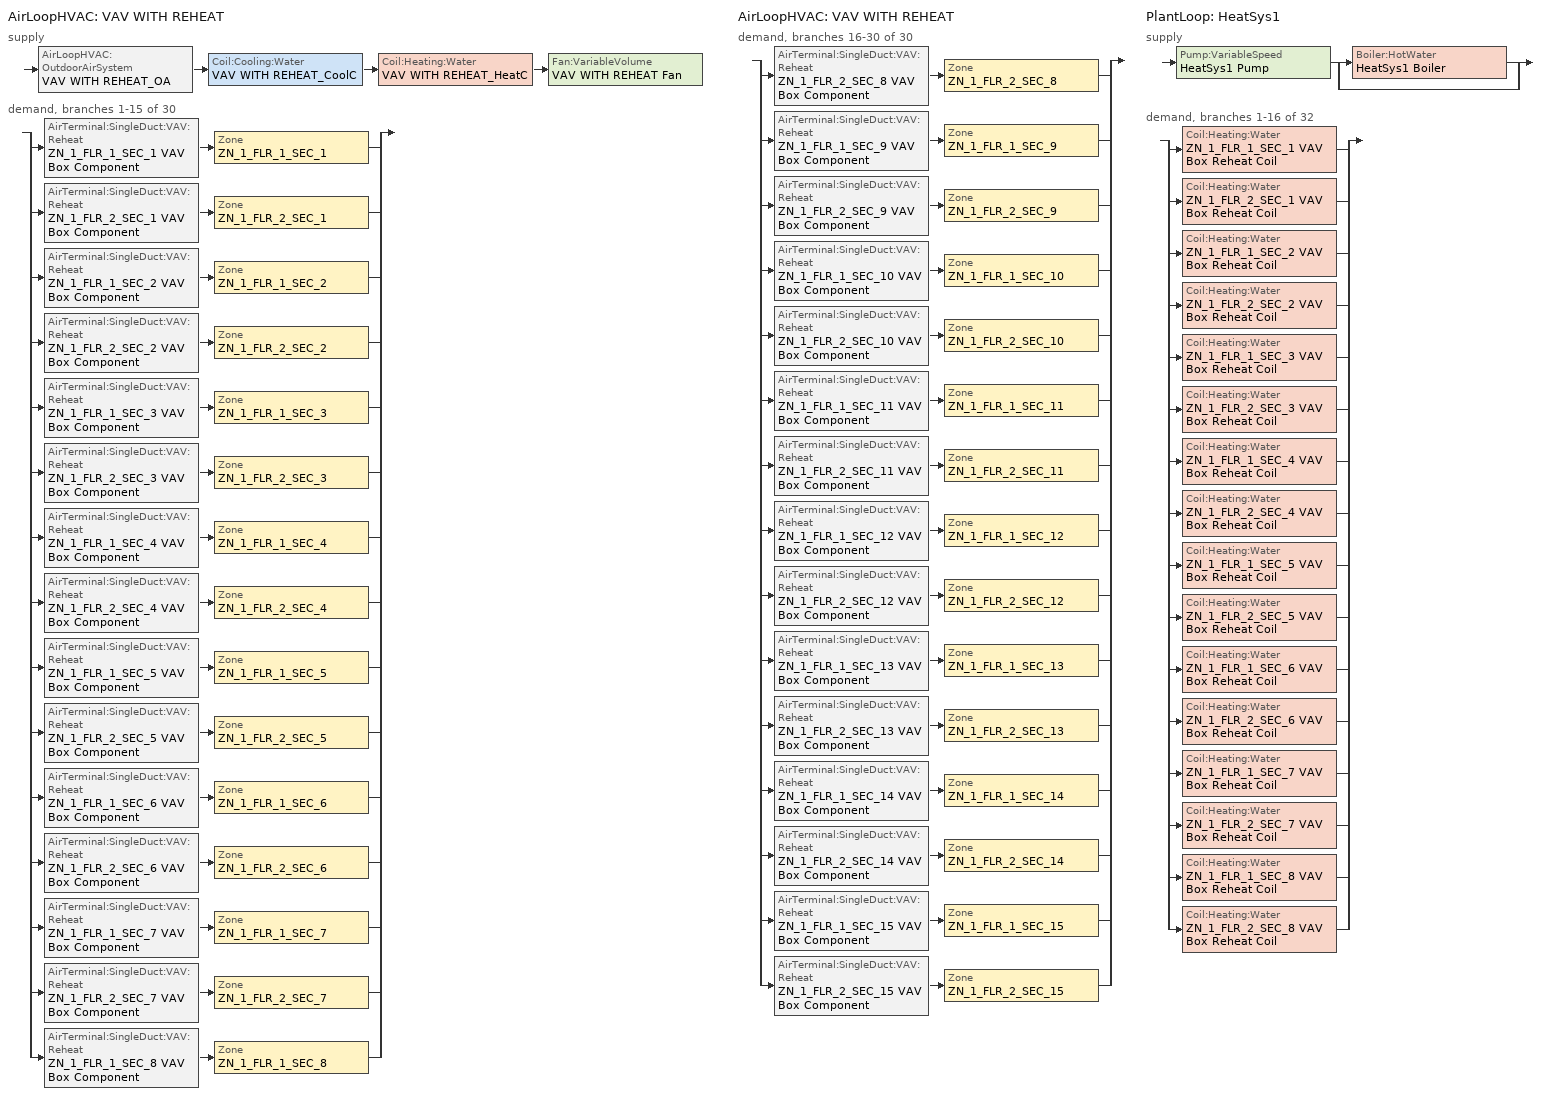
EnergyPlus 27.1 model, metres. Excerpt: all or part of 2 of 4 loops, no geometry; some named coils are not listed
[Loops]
AirLoopHVAC 'VAV WITH REHEAT'
 supply: AirLoopHVAC:OutdoorAirSystem 'VAV WITH REHEAT_OA' > Coil:Cooling:Water 'VAV WITH REHEAT_CoolC' > Coil:Heating:Water 'VAV WITH REHEAT_HeatC' > Fan:VariableVolume 'VAV WITH REHEAT Fan'
 demand, branches 1-15 of 30: split
  | AirTerminal:SingleDuct:VAV:Reheat 'ZN_1_FLR_1_SEC_1 VAV Box Component' > Zone 'ZN_1_FLR_1_SEC_1'
  | AirTerminal:SingleDuct:VAV:Reheat 'ZN_1_FLR_2_SEC_1 VAV Box Component' > Zone 'ZN_1_FLR_2_SEC_1'
  | AirTerminal:SingleDuct:VAV:Reheat 'ZN_1_FLR_1_SEC_2 VAV Box Component' > Zone 'ZN_1_FLR_1_SEC_2'
  | AirTerminal:SingleDuct:VAV:Reheat 'ZN_1_FLR_2_SEC_2 VAV Box Component' > Zone 'ZN_1_FLR_2_SEC_2'
  | AirTerminal:SingleDuct:VAV:Reheat 'ZN_1_FLR_1_SEC_3 VAV Box Component' > Zone 'ZN_1_FLR_1_SEC_3'
  | AirTerminal:SingleDuct:VAV:Reheat 'ZN_1_FLR_2_SEC_3 VAV Box Component' > Zone 'ZN_1_FLR_2_SEC_3'
  | AirTerminal:SingleDuct:VAV:Reheat 'ZN_1_FLR_1_SEC_4 VAV Box Component' > Zone 'ZN_1_FLR_1_SEC_4'
  | AirTerminal:SingleDuct:VAV:Reheat 'ZN_1_FLR_2_SEC_4 VAV Box Component' > Zone 'ZN_1_FLR_2_SEC_4'
  | AirTerminal:SingleDuct:VAV:Reheat 'ZN_1_FLR_1_SEC_5 VAV Box Component' > Zone 'ZN_1_FLR_1_SEC_5'
  | AirTerminal:SingleDuct:VAV:Reheat 'ZN_1_FLR_2_SEC_5 VAV Box Component' > Zone 'ZN_1_FLR_2_SEC_5'
  | AirTerminal:SingleDuct:VAV:Reheat 'ZN_1_FLR_1_SEC_6 VAV Box Component' > Zone 'ZN_1_FLR_1_SEC_6'
  | AirTerminal:SingleDuct:VAV:Reheat 'ZN_1_FLR_2_SEC_6 VAV Box Component' > Zone 'ZN_1_FLR_2_SEC_6'
  | AirTerminal:SingleDuct:VAV:Reheat 'ZN_1_FLR_1_SEC_7 VAV Box Component' > Zone 'ZN_1_FLR_1_SEC_7'
  | AirTerminal:SingleDuct:VAV:Reheat 'ZN_1_FLR_2_SEC_7 VAV Box Component' > Zone 'ZN_1_FLR_2_SEC_7'
  | AirTerminal:SingleDuct:VAV:Reheat 'ZN_1_FLR_1_SEC_8 VAV Box Component' > Zone 'ZN_1_FLR_1_SEC_8'
AirLoopHVAC 'VAV WITH REHEAT'
 demand, branches 16-30 of 30: split
  | AirTerminal:SingleDuct:VAV:Reheat 'ZN_1_FLR_2_SEC_8 VAV Box Component' > Zone 'ZN_1_FLR_2_SEC_8'
  | AirTerminal:SingleDuct:VAV:Reheat 'ZN_1_FLR_1_SEC_9 VAV Box Component' > Zone 'ZN_1_FLR_1_SEC_9'
  | AirTerminal:SingleDuct:VAV:Reheat 'ZN_1_FLR_2_SEC_9 VAV Box Component' > Zone 'ZN_1_FLR_2_SEC_9'
  | AirTerminal:SingleDuct:VAV:Reheat 'ZN_1_FLR_1_SEC_10 VAV Box Component' > Zone 'ZN_1_FLR_1_SEC_10'
  | AirTerminal:SingleDuct:VAV:Reheat 'ZN_1_FLR_2_SEC_10 VAV Box Component' > Zone 'ZN_1_FLR_2_SEC_10'
  | AirTerminal:SingleDuct:VAV:Reheat 'ZN_1_FLR_1_SEC_11 VAV Box Component' > Zone 'ZN_1_FLR_1_SEC_11'
  | AirTerminal:SingleDuct:VAV:Reheat 'ZN_1_FLR_2_SEC_11 VAV Box Component' > Zone 'ZN_1_FLR_2_SEC_11'
  | AirTerminal:SingleDuct:VAV:Reheat 'ZN_1_FLR_1_SEC_12 VAV Box Component' > Zone 'ZN_1_FLR_1_SEC_12'
  | AirTerminal:SingleDuct:VAV:Reheat 'ZN_1_FLR_2_SEC_12 VAV Box Component' > Zone 'ZN_1_FLR_2_SEC_12'
  | AirTerminal:SingleDuct:VAV:Reheat 'ZN_1_FLR_1_SEC_13 VAV Box Component' > Zone 'ZN_1_FLR_1_SEC_13'
  | AirTerminal:SingleDuct:VAV:Reheat 'ZN_1_FLR_2_SEC_13 VAV Box Component' > Zone 'ZN_1_FLR_2_SEC_13'
  | AirTerminal:SingleDuct:VAV:Reheat 'ZN_1_FLR_1_SEC_14 VAV Box Component' > Zone 'ZN_1_FLR_1_SEC_14'
  | AirTerminal:SingleDuct:VAV:Reheat 'ZN_1_FLR_2_SEC_14 VAV Box Component' > Zone 'ZN_1_FLR_2_SEC_14'
  | AirTerminal:SingleDuct:VAV:Reheat 'ZN_1_FLR_1_SEC_15 VAV Box Component' > Zone 'ZN_1_FLR_1_SEC_15'
  | AirTerminal:SingleDuct:VAV:Reheat 'ZN_1_FLR_2_SEC_15 VAV Box Component' > Zone 'ZN_1_FLR_2_SEC_15'
PlantLoop 'HeatSys1'
 supply: Pump:VariableSpeed 'HeatSys1 Pump' > split
  | Boiler:HotWater 'HeatSys1 Boiler'
  | bypass
 demand, branches 1-16 of 32: split
  | Coil:Heating:Water 'ZN_1_FLR_1_SEC_1 VAV Box Reheat Coil'
  | Coil:Heating:Water 'ZN_1_FLR_2_SEC_1 VAV Box Reheat Coil'
  | Coil:Heating:Water 'ZN_1_FLR_1_SEC_2 VAV Box Reheat Coil'
  | Coil:Heating:Water 'ZN_1_FLR_2_SEC_2 VAV Box Reheat Coil'
  | Coil:Heating:Water 'ZN_1_FLR_1_SEC_3 VAV Box Reheat Coil'
  | Coil:Heating:Water 'ZN_1_FLR_2_SEC_3 VAV Box Reheat Coil'
  | Coil:Heating:Water 'ZN_1_FLR_1_SEC_4 VAV Box Reheat Coil'
  | Coil:Heating:Water 'ZN_1_FLR_2_SEC_4 VAV Box Reheat Coil'
  | Coil:Heating:Water 'ZN_1_FLR_1_SEC_5 VAV Box Reheat Coil'
  | Coil:Heating:Water 'ZN_1_FLR_2_SEC_5 VAV Box Reheat Coil'
  | Coil:Heating:Water 'ZN_1_FLR_1_SEC_6 VAV Box Reheat Coil'
  | Coil:Heating:Water 'ZN_1_FLR_2_SEC_6 VAV Box Reheat Coil'
  | Coil:Heating:Water 'ZN_1_FLR_1_SEC_7 VAV Box Reheat Coil'
  | Coil:Heating:Water 'ZN_1_FLR_2_SEC_7 VAV Box Reheat Coil'
  | Coil:Heating:Water 'ZN_1_FLR_1_SEC_8 VAV Box Reheat Coil'
  | Coil:Heating:Water 'ZN_1_FLR_2_SEC_8 VAV Box Reheat Coil'
[ComponentCost:LineItem]
Name | Line Item Type | Item | Cost per Area {$/m2} | Cost per Each {$} | Quantity | Cost per Unit of Output Capacity {$/kW}
exposed-floor:ASHRAE 90.1-2004_Sec 5.5-5_Mass_ExposedFloor | Construction | ASHRAE 90.1-2004_Sec 5.5-5_Mass_ExposedFloor | 34.6727
attic-floor:ASHRAE 90.1-2004_Sec 5.5-5_Attic Floor_AtticFloor | Construction | ASHRAE 90.1-2004_Sec 5.5-5_Attic Floor_AtticFloor | 15.0182
door:ASHRAE 90.1-2004_Sec 5.5-5Swinging_door | Construction | ASHRAE 90.1-2004_Sec 5.5-5Swinging_door | 1
Daylighting:ZN_1_FLR_1_SEC_1 | Daylighting:Controls | ZN_1_FLR_1_SEC_1 |  | 1 | 0
Infiltration:ZN_1_FLR_1_SEC_1 | General | ZN_1_FLR_1_SEC_1 |  | 1 | 0.0252
People:ZN_1_FLR_1_SEC_1 | General | ZN_1_FLR_1_SEC_1 |  | 1 | 1.8637
LIGHTING EQUIP:ZN_1_FLR_1_SEC_1 | Lights | ZN_1_FLR_1_SEC_1 |  |  |  | 1
ELECTRIC EQUIPMENT:ZN_1_FLR_1_SEC_1:MiscPlug | General | ZN_1_FLR_1_SEC_1 |  | 1 | 0.3746
Daylighting:ZN_1_FLR_2_SEC_1 | Daylighting:Controls | ZN_1_FLR_2_SEC_1 |  | 1 | 0
Infiltration:ZN_1_FLR_2_SEC_1 | General | ZN_1_FLR_2_SEC_1 |  | 1 | 0.0252
People:ZN_1_FLR_2_SEC_1 | General | ZN_1_FLR_2_SEC_1 |  | 1 | 1.8637
LIGHTING EQUIP:ZN_1_FLR_2_SEC_1 | Lights | ZN_1_FLR_2_SEC_1 |  |  |  | 1
ELECTRIC EQUIPMENT:ZN_1_FLR_2_SEC_1:MiscPlug | General | ZN_1_FLR_2_SEC_1 |  | 1 | 0.3746
Daylighting:ZN_1_FLR_1_SEC_2 | Daylighting:Controls | ZN_1_FLR_1_SEC_2 |  | 1 | 0
Infiltration:ZN_1_FLR_1_SEC_2 | General | ZN_1_FLR_1_SEC_2 |  | 1 | 0.0362
People:ZN_1_FLR_1_SEC_2 | General | ZN_1_FLR_1_SEC_2 |  | 1 | 2.6803
LIGHTING EQUIP:ZN_1_FLR_1_SEC_2 | Lights | ZN_1_FLR_1_SEC_2 |  |  |  | 1
ELECTRIC EQUIPMENT:ZN_1_FLR_1_SEC_2:MiscPlug | General | ZN_1_FLR_1_SEC_2 |  | 1 | 0.5388
Daylighting:ZN_1_FLR_2_SEC_2 | Daylighting:Controls | ZN_1_FLR_2_SEC_2 |  | 1 | 0
Infiltration:ZN_1_FLR_2_SEC_2 | General | ZN_1_FLR_2_SEC_2 |  | 1 | 0.0362
People:ZN_1_FLR_2_SEC_2 | General | ZN_1_FLR_2_SEC_2 |  | 1 | 2.6803
LIGHTING EQUIP:ZN_1_FLR_2_SEC_2 | Lights | ZN_1_FLR_2_SEC_2 |  |  |  | 1
ELECTRIC EQUIPMENT:ZN_1_FLR_2_SEC_2:MiscPlug | General | ZN_1_FLR_2_SEC_2 |  | 1 | 0.5388
Daylighting:ZN_1_FLR_1_SEC_3 | Daylighting:Controls | ZN_1_FLR_1_SEC_3 |  | 1 | 0
Infiltration:ZN_1_FLR_1_SEC_3 | General | ZN_1_FLR_1_SEC_3 |  | 1 | 0.0351
People:ZN_1_FLR_1_SEC_3 | General | ZN_1_FLR_1_SEC_3 |  | 1 | 2.6035
LIGHTING EQUIP:ZN_1_FLR_1_SEC_3 | Lights | ZN_1_FLR_1_SEC_3 |  |  |  | 1
ELECTRIC EQUIPMENT:ZN_1_FLR_1_SEC_3:MiscPlug | General | ZN_1_FLR_1_SEC_3 |  | 1 | 0.5234
Daylighting:ZN_1_FLR_2_SEC_3 | Daylighting:Controls | ZN_1_FLR_2_SEC_3 |  | 1 | 0
Infiltration:ZN_1_FLR_2_SEC_3 | General | ZN_1_FLR_2_SEC_3 |  | 1 | 0.0351
People:ZN_1_FLR_2_SEC_3 | General | ZN_1_FLR_2_SEC_3 |  | 1 | 2.6035
LIGHTING EQUIP:ZN_1_FLR_2_SEC_3 | Lights | ZN_1_FLR_2_SEC_3 |  |  |  | 1
ELECTRIC EQUIPMENT:ZN_1_FLR_2_SEC_3:MiscPlug | General | ZN_1_FLR_2_SEC_3 |  | 1 | 0.5234
Daylighting:ZN_1_FLR_1_SEC_4 | Daylighting:Controls | ZN_1_FLR_1_SEC_4 |  | 1 | 0
Infiltration:ZN_1_FLR_1_SEC_4 | General | ZN_1_FLR_1_SEC_4 |  | 1 | 0.0362
People:ZN_1_FLR_1_SEC_4 | General | ZN_1_FLR_1_SEC_4 |  | 1 | 2.6803
LIGHTING EQUIP:ZN_1_FLR_1_SEC_4 | Lights | ZN_1_FLR_1_SEC_4 |  |  |  | 1
ELECTRIC EQUIPMENT:ZN_1_FLR_1_SEC_4:MiscPlug | General | ZN_1_FLR_1_SEC_4 |  | 1 | 0.5388
Daylighting:ZN_1_FLR_2_SEC_4 | Daylighting:Controls | ZN_1_FLR_2_SEC_4 |  | 1 | 0
Infiltration:ZN_1_FLR_2_SEC_4 | General | ZN_1_FLR_2_SEC_4 |  | 1 | 0.0362
People:ZN_1_FLR_2_SEC_4 | General | ZN_1_FLR_2_SEC_4 |  | 1 | 2.6803
LIGHTING EQUIP:ZN_1_FLR_2_SEC_4 | Lights | ZN_1_FLR_2_SEC_4 |  |  |  | 1
ELECTRIC EQUIPMENT:ZN_1_FLR_2_SEC_4:MiscPlug | General | ZN_1_FLR_2_SEC_4 |  | 1 | 0.5388
Daylighting:ZN_1_FLR_1_SEC_5 | Daylighting:Controls | ZN_1_FLR_1_SEC_5 |  | 1 | 0
Infiltration:ZN_1_FLR_1_SEC_5 | General | ZN_1_FLR_1_SEC_5 |  | 1 | 0.0252
People:ZN_1_FLR_1_SEC_5 | General | ZN_1_FLR_1_SEC_5 |  | 1 | 1.8637
LIGHTING EQUIP:ZN_1_FLR_1_SEC_5 | Lights | ZN_1_FLR_1_SEC_5 |  |  |  | 1
ELECTRIC EQUIPMENT:ZN_1_FLR_1_SEC_5:MiscPlug | General | ZN_1_FLR_1_SEC_5 |  | 1 | 0.3746
Daylighting:ZN_1_FLR_2_SEC_5 | Daylighting:Controls | ZN_1_FLR_2_SEC_5 |  | 1 | 0
Infiltration:ZN_1_FLR_2_SEC_5 | General | ZN_1_FLR_2_SEC_5 |  | 1 | 0.0252
People:ZN_1_FLR_2_SEC_5 | General | ZN_1_FLR_2_SEC_5 |  | 1 | 1.8637
LIGHTING EQUIP:ZN_1_FLR_2_SEC_5 | Lights | ZN_1_FLR_2_SEC_5 |  |  |  | 1
ELECTRIC EQUIPMENT:ZN_1_FLR_2_SEC_5:MiscPlug | General | ZN_1_FLR_2_SEC_5 |  | 1 | 0.3746
Daylighting:ZN_1_FLR_1_SEC_6 | Daylighting:Controls | ZN_1_FLR_1_SEC_6 |  | 1 | 0
Infiltration:ZN_1_FLR_1_SEC_6 | General | ZN_1_FLR_1_SEC_6 |  | 1 | 0.0855
People:ZN_1_FLR_1_SEC_6 | General | ZN_1_FLR_1_SEC_6 |  | 1 | 6.3309
LIGHTING EQUIP:ZN_1_FLR_1_SEC_6 | Lights | ZN_1_FLR_1_SEC_6 |  |  |  | 1
ELECTRIC EQUIPMENT:ZN_1_FLR_1_SEC_6:MiscPlug | General | ZN_1_FLR_1_SEC_6 |  | 1 | 1.2727
Daylighting:ZN_1_FLR_2_SEC_6 | Daylighting:Controls | ZN_1_FLR_2_SEC_6 |  | 1 | 0
Infiltration:ZN_1_FLR_2_SEC_6 | General | ZN_1_FLR_2_SEC_6 |  | 1 | 0.0855
People:ZN_1_FLR_2_SEC_6 | General | ZN_1_FLR_2_SEC_6 |  | 1 | 6.3309
LIGHTING EQUIP:ZN_1_FLR_2_SEC_6 | Lights | ZN_1_FLR_2_SEC_6 |  |  |  | 1
ELECTRIC EQUIPMENT:ZN_1_FLR_2_SEC_6:MiscPlug | General | ZN_1_FLR_2_SEC_6 |  | 1 | 1.2727
Daylighting:ZN_1_FLR_1_SEC_7 | Daylighting:Controls | ZN_1_FLR_1_SEC_7 |  | 1 | 0
Infiltration:ZN_1_FLR_1_SEC_7 | General | ZN_1_FLR_1_SEC_7 |  | 1 | 0.0252
People:ZN_1_FLR_1_SEC_7 | General | ZN_1_FLR_1_SEC_7 |  | 1 | 1.8637
LIGHTING EQUIP:ZN_1_FLR_1_SEC_7 | Lights | ZN_1_FLR_1_SEC_7 |  |  |  | 1
ELECTRIC EQUIPMENT:ZN_1_FLR_1_SEC_7:MiscPlug | General | ZN_1_FLR_1_SEC_7 |  | 1 | 0.3746
Daylighting:ZN_1_FLR_2_SEC_7 | Daylighting:Controls | ZN_1_FLR_2_SEC_7 |  | 1 | 0
Infiltration:ZN_1_FLR_2_SEC_7 | General | ZN_1_FLR_2_SEC_7 |  | 1 | 0.0252
People:ZN_1_FLR_2_SEC_7 | General | ZN_1_FLR_2_SEC_7 |  | 1 | 1.8637
LIGHTING EQUIP:ZN_1_FLR_2_SEC_7 | Lights | ZN_1_FLR_2_SEC_7 |  |  |  | 1
ELECTRIC EQUIPMENT:ZN_1_FLR_2_SEC_7:MiscPlug | General | ZN_1_FLR_2_SEC_7 |  | 1 | 0.3746
Daylighting:ZN_1_FLR_1_SEC_8 | Daylighting:Controls | ZN_1_FLR_1_SEC_8 |  | 1 | 0
Infiltration:ZN_1_FLR_1_SEC_8 | General | ZN_1_FLR_1_SEC_8 |  | 1 | 0.0362
People:ZN_1_FLR_1_SEC_8 | General | ZN_1_FLR_1_SEC_8 |  | 1 | 2.6803
LIGHTING EQUIP:ZN_1_FLR_1_SEC_8 | Lights | ZN_1_FLR_1_SEC_8 |  |  |  | 1
ELECTRIC EQUIPMENT:ZN_1_FLR_1_SEC_8:MiscPlug | General | ZN_1_FLR_1_SEC_8 |  | 1 | 0.5388
Daylighting:ZN_1_FLR_2_SEC_8 | Daylighting:Controls | ZN_1_FLR_2_SEC_8 |  | 1 | 0
Infiltration:ZN_1_FLR_2_SEC_8 | General | ZN_1_FLR_2_SEC_8 |  | 1 | 0.0362
People:ZN_1_FLR_2_SEC_8 | General | ZN_1_FLR_2_SEC_8 |  | 1 | 2.6803
LIGHTING EQUIP:ZN_1_FLR_2_SEC_8 | Lights | ZN_1_FLR_2_SEC_8 |  |  |  | 1
ELECTRIC EQUIPMENT:ZN_1_FLR_2_SEC_8:MiscPlug | General | ZN_1_FLR_2_SEC_8 |  | 1 | 0.5388
Daylighting:ZN_1_FLR_1_SEC_9 | Daylighting:Controls | ZN_1_FLR_1_SEC_9 |  | 1 | 0
Infiltration:ZN_1_FLR_1_SEC_9 | General | ZN_1_FLR_1_SEC_9 |  | 1 | 0.0351
People:ZN_1_FLR_1_SEC_9 | General | ZN_1_FLR_1_SEC_9 |  | 1 | 2.6035
LIGHTING EQUIP:ZN_1_FLR_1_SEC_9 | Lights | ZN_1_FLR_1_SEC_9 |  |  |  | 1
ELECTRIC EQUIPMENT:ZN_1_FLR_1_SEC_9:MiscPlug | General | ZN_1_FLR_1_SEC_9 |  | 1 | 0.5234
Daylighting:ZN_1_FLR_2_SEC_9 | Daylighting:Controls | ZN_1_FLR_2_SEC_9 |  | 1 | 0
Infiltration:ZN_1_FLR_2_SEC_9 | General | ZN_1_FLR_2_SEC_9 |  | 1 | 0.0351
People:ZN_1_FLR_2_SEC_9 | General | ZN_1_FLR_2_SEC_9 |  | 1 | 2.6035
LIGHTING EQUIP:ZN_1_FLR_2_SEC_9 | Lights | ZN_1_FLR_2_SEC_9 |  |  |  | 1
ELECTRIC EQUIPMENT:ZN_1_FLR_2_SEC_9:MiscPlug | General | ZN_1_FLR_2_SEC_9 |  | 1 | 0.5234
Daylighting:ZN_1_FLR_1_SEC_10 | Daylighting:Controls | ZN_1_FLR_1_SEC_10 |  | 1 | 0
Infiltration:ZN_1_FLR_1_SEC_10 | General | ZN_1_FLR_1_SEC_10 |  | 1 | 0.0362
People:ZN_1_FLR_1_SEC_10 | General | ZN_1_FLR_1_SEC_10 |  | 1 | 2.6803
LIGHTING EQUIP:ZN_1_FLR_1_SEC_10 | Lights | ZN_1_FLR_1_SEC_10 |  |  |  | 1
ELECTRIC EQUIPMENT:ZN_1_FLR_1_SEC_10:MiscPlug | General | ZN_1_FLR_1_SEC_10 |  | 1 | 0.5388
Daylighting:ZN_1_FLR_2_SEC_10 | Daylighting:Controls | ZN_1_FLR_2_SEC_10 |  | 1 | 0
Infiltration:ZN_1_FLR_2_SEC_10 | General | ZN_1_FLR_2_SEC_10 |  | 1 | 0.0362
People:ZN_1_FLR_2_SEC_10 | General | ZN_1_FLR_2_SEC_10 |  | 1 | 2.6803
LIGHTING EQUIP:ZN_1_FLR_2_SEC_10 | Lights | ZN_1_FLR_2_SEC_10 |  |  |  | 1
ELECTRIC EQUIPMENT:ZN_1_FLR_2_SEC_10:MiscPlug | General | ZN_1_FLR_2_SEC_10 |  | 1 | 0.5388
Daylighting:ZN_1_FLR_1_SEC_11 | Daylighting:Controls | ZN_1_FLR_1_SEC_11 |  | 1 | 0
Infiltration:ZN_1_FLR_1_SEC_11 | General | ZN_1_FLR_1_SEC_11 |  | 1 | 0.0252
People:ZN_1_FLR_1_SEC_11 | General | ZN_1_FLR_1_SEC_11 |  | 1 | 1.8637
LIGHTING EQUIP:ZN_1_FLR_1_SEC_11 | Lights | ZN_1_FLR_1_SEC_11 |  |  |  | 1
ELECTRIC EQUIPMENT:ZN_1_FLR_1_SEC_11:MiscPlug | General | ZN_1_FLR_1_SEC_11 |  | 1 | 0.3746
Daylighting:ZN_1_FLR_2_SEC_11 | Daylighting:Controls | ZN_1_FLR_2_SEC_11 |  | 1 | 0
Infiltration:ZN_1_FLR_2_SEC_11 | General | ZN_1_FLR_2_SEC_11 |  | 1 | 0.0252
People:ZN_1_FLR_2_SEC_11 | General | ZN_1_FLR_2_SEC_11 |  | 1 | 1.8637
LIGHTING EQUIP:ZN_1_FLR_2_SEC_11 | Lights | ZN_1_FLR_2_SEC_11 |  |  |  | 1
ELECTRIC EQUIPMENT:ZN_1_FLR_2_SEC_11:MiscPlug | General | ZN_1_FLR_2_SEC_11 |  | 1 | 0.3746
Daylighting:ZN_1_FLR_1_SEC_12 | Daylighting:Controls | ZN_1_FLR_1_SEC_12 |  | 1 | 0
Infiltration:ZN_1_FLR_1_SEC_12 | General | ZN_1_FLR_1_SEC_12 |  | 1 | 0.0855
People:ZN_1_FLR_1_SEC_12 | General | ZN_1_FLR_1_SEC_12 |  | 1 | 6.3309
LIGHTING EQUIP:ZN_1_FLR_1_SEC_12 | Lights | ZN_1_FLR_1_SEC_12 |  |  |  | 1
ELECTRIC EQUIPMENT:ZN_1_FLR_1_SEC_12:MiscPlug | General | ZN_1_FLR_1_SEC_12 |  | 1 | 1.2727
Daylighting:ZN_1_FLR_2_SEC_12 | Daylighting:Controls | ZN_1_FLR_2_SEC_12 |  | 1 | 0
Infiltration:ZN_1_FLR_2_SEC_12 | General | ZN_1_FLR_2_SEC_12 |  | 1 | 0.0855
People:ZN_1_FLR_2_SEC_12 | General | ZN_1_FLR_2_SEC_12 |  | 1 | 6.3309
LIGHTING EQUIP:ZN_1_FLR_2_SEC_12 | Lights | ZN_1_FLR_2_SEC_12 |  |  |  | 1
ELECTRIC EQUIPMENT:ZN_1_FLR_2_SEC_12:MiscPlug | General | ZN_1_FLR_2_SEC_12 |  | 1 | 1.2727
Infiltration:ZN_1_FLR_1_SEC_13 | General | ZN_1_FLR_1_SEC_13 |  | 1 | 0.0954
People:ZN_1_FLR_1_SEC_13 | General | ZN_1_FLR_1_SEC_13 |  | 1 | 7.0708
LIGHTING EQUIP:ZN_1_FLR_1_SEC_13 | Lights | ZN_1_FLR_1_SEC_13 |  |  |  | 1
ELECTRIC EQUIPMENT:ZN_1_FLR_1_SEC_13:MiscPlug | General | ZN_1_FLR_1_SEC_13 |  | 1 | 1.4214
Infiltration:ZN_1_FLR_2_SEC_13 | General | ZN_1_FLR_2_SEC_13 |  | 1 | 0.0954
People:ZN_1_FLR_2_SEC_13 | General | ZN_1_FLR_2_SEC_13 |  | 1 | 7.0708
LIGHTING EQUIP:ZN_1_FLR_2_SEC_13 | Lights | ZN_1_FLR_2_SEC_13 |  |  |  | 1
ELECTRIC EQUIPMENT:ZN_1_FLR_2_SEC_13:MiscPlug | General | ZN_1_FLR_2_SEC_13 |  | 1 | 1.4214
Infiltration:ZN_1_FLR_1_SEC_14 | General | ZN_1_FLR_1_SEC_14 |  | 1 | 0.0087
People:ZN_1_FLR_1_SEC_14 | General | ZN_1_FLR_1_SEC_14 |  | 1 | 0.6436
LIGHTING EQUIP:ZN_1_FLR_1_SEC_14 | Lights | ZN_1_FLR_1_SEC_14 |  |  |  | 1
ELECTRIC EQUIPMENT:ZN_1_FLR_1_SEC_14:MiscPlug | General | ZN_1_FLR_1_SEC_14 |  | 1 | 0.1294
Infiltration:ZN_1_FLR_2_SEC_14 | General | ZN_1_FLR_2_SEC_14 |  | 1 | 0.0087
People:ZN_1_FLR_2_SEC_14 | General | ZN_1_FLR_2_SEC_14 |  | 1 | 0.6436
LIGHTING EQUIP:ZN_1_FLR_2_SEC_14 | Lights | ZN_1_FLR_2_SEC_14 |  |  |  | 1
ELECTRIC EQUIPMENT:ZN_1_FLR_2_SEC_14:MiscPlug | General | ZN_1_FLR_2_SEC_14 |  | 1 | 0.1294
Infiltration:ZN_1_FLR_1_SEC_15 | General | ZN_1_FLR_1_SEC_15 |  | 1 | 0.0954
People:ZN_1_FLR_1_SEC_15 | General | ZN_1_FLR_1_SEC_15 |  | 1 | 7.0708
LIGHTING EQUIP:ZN_1_FLR_1_SEC_15 | Lights | ZN_1_FLR_1_SEC_15 |  |  |  | 1
ELECTRIC EQUIPMENT:ZN_1_FLR_1_SEC_15:MiscPlug | General | ZN_1_FLR_1_SEC_15 |  | 1 | 1.4214
Infiltration:ZN_1_FLR_2_SEC_15 | General | ZN_1_FLR_2_SEC_15 |  | 1 | 0.0954
People:ZN_1_FLR_2_SEC_15 | General | ZN_1_FLR_2_SEC_15 |  | 1 | 7.0708
LIGHTING EQUIP:ZN_1_FLR_2_SEC_15 | Lights | ZN_1_FLR_2_SEC_15 |  |  |  | 1
ELECTRIC EQUIPMENT:ZN_1_FLR_2_SEC_15:MiscPlug | General | ZN_1_FLR_2_SEC_15 |  | 1 | 1.4214
[Sizing:Zone] Zone Cooling Design Supply Air Temperature Input Method=SupplyAirTemperature; Zone Cooling Design Supply Air Temperature {C}=14; Zone Heating Design Supply Air Temperature Input Method=SupplyAirTemperature; Zone Heating Design Supply Air Temperature {C}=40; Zone Cooling Design Supply Air Humidity Ratio {kgWater/kgDryAir}=0.0085; Zone Heating Design Supply Air Humidity Ratio {kgWater/kgDryAir}=0.008; Zone Heating Sizing Factor=0; Zone Cooling Sizing Factor=0; Cooling Design Air Flow Method=DesignDay; Cooling Design Air Flow Rate {m3/s}=0; Cooling Minimum Air Flow {m3/s}=0; Cooling Minimum Air Flow Fraction=0; Heating Design Air Flow Method=DesignDay; Heating Design Air Flow Rate {m3/s}=0
Name | Design Specification Outdoor Air Object
ZN_1_FLR_1_SEC_1 | SZ DSOA ZN_1_FLR_1_SEC_1
ZN_1_FLR_2_SEC_1 | SZ DSOA ZN_1_FLR_2_SEC_1
ZN_1_FLR_1_SEC_2 | SZ DSOA ZN_1_FLR_1_SEC_2
ZN_1_FLR_2_SEC_2 | SZ DSOA ZN_1_FLR_2_SEC_2
ZN_1_FLR_1_SEC_3 | SZ DSOA ZN_1_FLR_1_SEC_3
ZN_1_FLR_2_SEC_3 | SZ DSOA ZN_1_FLR_2_SEC_3
ZN_1_FLR_1_SEC_4 | SZ DSOA ZN_1_FLR_1_SEC_4
ZN_1_FLR_2_SEC_4 | SZ DSOA ZN_1_FLR_2_SEC_4
ZN_1_FLR_1_SEC_5 | SZ DSOA ZN_1_FLR_1_SEC_5
ZN_1_FLR_2_SEC_5 | SZ DSOA ZN_1_FLR_2_SEC_5
ZN_1_FLR_1_SEC_6 | SZ DSOA ZN_1_FLR_1_SEC_6
ZN_1_FLR_2_SEC_6 | SZ DSOA ZN_1_FLR_2_SEC_6
ZN_1_FLR_1_SEC_7 | SZ DSOA ZN_1_FLR_1_SEC_7
ZN_1_FLR_2_SEC_7 | SZ DSOA ZN_1_FLR_2_SEC_7
ZN_1_FLR_1_SEC_8 | SZ DSOA ZN_1_FLR_1_SEC_8
ZN_1_FLR_2_SEC_8 | SZ DSOA ZN_1_FLR_2_SEC_8
ZN_1_FLR_1_SEC_9 | SZ DSOA ZN_1_FLR_1_SEC_9
ZN_1_FLR_2_SEC_9 | SZ DSOA ZN_1_FLR_2_SEC_9
ZN_1_FLR_1_SEC_10 | SZ DSOA ZN_1_FLR_1_SEC_10
ZN_1_FLR_2_SEC_10 | SZ DSOA ZN_1_FLR_2_SEC_10
ZN_1_FLR_1_SEC_11 | SZ DSOA ZN_1_FLR_1_SEC_11
ZN_1_FLR_2_SEC_11 | SZ DSOA ZN_1_FLR_2_SEC_11
ZN_1_FLR_1_SEC_12 | SZ DSOA ZN_1_FLR_1_SEC_12
ZN_1_FLR_2_SEC_12 | SZ DSOA ZN_1_FLR_2_SEC_12
ZN_1_FLR_1_SEC_13 | SZ DSOA ZN_1_FLR_1_SEC_13
ZN_1_FLR_2_SEC_13 | SZ DSOA ZN_1_FLR_2_SEC_13
ZN_1_FLR_1_SEC_14 | SZ DSOA ZN_1_FLR_1_SEC_14
ZN_1_FLR_2_SEC_14 | SZ DSOA ZN_1_FLR_2_SEC_14
ZN_1_FLR_1_SEC_15 | SZ DSOA ZN_1_FLR_1_SEC_15
ZN_1_FLR_2_SEC_15 | SZ DSOA ZN_1_FLR_2_SEC_15
[DesignSpecification:OutdoorAir] Outdoor Air Method=Flow/Zone; Outdoor Air Flow per Zone Floor Area {m3/s-m2}=0
Name | Outdoor Air Flow per Zone {m3/s}
SZ DSOA ZN_1_FLR_1_SEC_1; SZ DSOA ZN_1_FLR_2_SEC_1; SZ DSOA ZN_1_FLR_1_SEC_5; SZ DSOA ZN_1_FLR_2_SEC_5; SZ DSOA ZN_1_FLR_1_SEC_7; SZ DSOA ZN_1_FLR_2_SEC_7; SZ DSOA ZN_1_FLR_1_SEC_11; SZ DSOA ZN_1_FLR_2_SEC_11 | 0.0186979
SZ DSOA ZN_1_FLR_1_SEC_2; SZ DSOA ZN_1_FLR_2_SEC_2; SZ DSOA ZN_1_FLR_1_SEC_4; SZ DSOA ZN_1_FLR_2_SEC_4; SZ DSOA ZN_1_FLR_1_SEC_8; SZ DSOA ZN_1_FLR_2_SEC_8; SZ DSOA ZN_1_FLR_1_SEC_10; SZ DSOA ZN_1_FLR_2_SEC_10 | 0.0268905
SZ DSOA ZN_1_FLR_1_SEC_3; SZ DSOA ZN_1_FLR_2_SEC_3; SZ DSOA ZN_1_FLR_1_SEC_9; SZ DSOA ZN_1_FLR_2_SEC_9 | 0.0261197
SZ DSOA ZN_1_FLR_1_SEC_6; SZ DSOA ZN_1_FLR_2_SEC_6; SZ DSOA ZN_1_FLR_1_SEC_12; SZ DSOA ZN_1_FLR_2_SEC_12 | 0.0635154
SZ DSOA ZN_1_FLR_1_SEC_13; SZ DSOA ZN_1_FLR_2_SEC_13; SZ DSOA ZN_1_FLR_1_SEC_15; SZ DSOA ZN_1_FLR_2_SEC_15 | 0.070939
SZ DSOA ZN_1_FLR_1_SEC_14; SZ DSOA ZN_1_FLR_2_SEC_14 | 0.00645702
[ZoneControl:Thermostat] Control Type Schedule=Dual Zone Control Type Sched
Name | Zone or ZoneList | Control 1
ZN_1_FLR_1_SEC_1 Thermostat | ZN_1_FLR_1_SEC_1 | ZN_1_FLR_1_SEC_1 DualSPSched
ZN_1_FLR_2_SEC_1 Thermostat | ZN_1_FLR_2_SEC_1 | ZN_1_FLR_2_SEC_1 DualSPSched
ZN_1_FLR_1_SEC_2 Thermostat | ZN_1_FLR_1_SEC_2 | ZN_1_FLR_1_SEC_2 DualSPSched
ZN_1_FLR_2_SEC_2 Thermostat | ZN_1_FLR_2_SEC_2 | ZN_1_FLR_2_SEC_2 DualSPSched
ZN_1_FLR_1_SEC_3 Thermostat | ZN_1_FLR_1_SEC_3 | ZN_1_FLR_1_SEC_3 DualSPSched
ZN_1_FLR_2_SEC_3 Thermostat | ZN_1_FLR_2_SEC_3 | ZN_1_FLR_2_SEC_3 DualSPSched
ZN_1_FLR_1_SEC_4 Thermostat | ZN_1_FLR_1_SEC_4 | ZN_1_FLR_1_SEC_4 DualSPSched
ZN_1_FLR_2_SEC_4 Thermostat | ZN_1_FLR_2_SEC_4 | ZN_1_FLR_2_SEC_4 DualSPSched
ZN_1_FLR_1_SEC_5 Thermostat | ZN_1_FLR_1_SEC_5 | ZN_1_FLR_1_SEC_5 DualSPSched
ZN_1_FLR_2_SEC_5 Thermostat | ZN_1_FLR_2_SEC_5 | ZN_1_FLR_2_SEC_5 DualSPSched
ZN_1_FLR_1_SEC_6 Thermostat | ZN_1_FLR_1_SEC_6 | ZN_1_FLR_1_SEC_6 DualSPSched
ZN_1_FLR_2_SEC_6 Thermostat | ZN_1_FLR_2_SEC_6 | ZN_1_FLR_2_SEC_6 DualSPSched
ZN_1_FLR_1_SEC_7 Thermostat | ZN_1_FLR_1_SEC_7 | ZN_1_FLR_1_SEC_7 DualSPSched
ZN_1_FLR_2_SEC_7 Thermostat | ZN_1_FLR_2_SEC_7 | ZN_1_FLR_2_SEC_7 DualSPSched
ZN_1_FLR_1_SEC_8 Thermostat | ZN_1_FLR_1_SEC_8 | ZN_1_FLR_1_SEC_8 DualSPSched
ZN_1_FLR_2_SEC_8 Thermostat | ZN_1_FLR_2_SEC_8 | ZN_1_FLR_2_SEC_8 DualSPSched
ZN_1_FLR_1_SEC_9 Thermostat | ZN_1_FLR_1_SEC_9 | ZN_1_FLR_1_SEC_9 DualSPSched
ZN_1_FLR_2_SEC_9 Thermostat | ZN_1_FLR_2_SEC_9 | ZN_1_FLR_2_SEC_9 DualSPSched
ZN_1_FLR_1_SEC_10 Thermostat | ZN_1_FLR_1_SEC_10 | ZN_1_FLR_1_SEC_10 DualSPSched
ZN_1_FLR_2_SEC_10 Thermostat | ZN_1_FLR_2_SEC_10 | ZN_1_FLR_2_SEC_10 DualSPSched
ZN_1_FLR_1_SEC_11 Thermostat | ZN_1_FLR_1_SEC_11 | ZN_1_FLR_1_SEC_11 DualSPSched
ZN_1_FLR_2_SEC_11 Thermostat | ZN_1_FLR_2_SEC_11 | ZN_1_FLR_2_SEC_11 DualSPSched
ZN_1_FLR_1_SEC_12 Thermostat | ZN_1_FLR_1_SEC_12 | ZN_1_FLR_1_SEC_12 DualSPSched
ZN_1_FLR_2_SEC_12 Thermostat | ZN_1_FLR_2_SEC_12 | ZN_1_FLR_2_SEC_12 DualSPSched
ZN_1_FLR_1_SEC_13 Thermostat | ZN_1_FLR_1_SEC_13 | ZN_1_FLR_1_SEC_13 DualSPSched
ZN_1_FLR_2_SEC_13 Thermostat | ZN_1_FLR_2_SEC_13 | ZN_1_FLR_2_SEC_13 DualSPSched
ZN_1_FLR_1_SEC_14 Thermostat | ZN_1_FLR_1_SEC_14 | ZN_1_FLR_1_SEC_14 DualSPSched
ZN_1_FLR_2_SEC_14 Thermostat | ZN_1_FLR_2_SEC_14 | ZN_1_FLR_2_SEC_14 DualSPSched
ZN_1_FLR_1_SEC_15 Thermostat | ZN_1_FLR_1_SEC_15 | ZN_1_FLR_1_SEC_15 DualSPSched
ZN_1_FLR_2_SEC_15 Thermostat | ZN_1_FLR_2_SEC_15 | ZN_1_FLR_2_SEC_15 DualSPSched
[ThermostatSetpoint:DualSetpoint] Heating Setpoint Temperature Schedule=HtgSetP_Sch; Cooling Setpoint Temperature Schedule=ClgSetP_Sch
ZN_1_FLR_1_SEC_1 DualSPSched; ZN_1_FLR_2_SEC_1 DualSPSched; ZN_1_FLR_1_SEC_2 DualSPSched; ZN_1_FLR_2_SEC_2 DualSPSched; ZN_1_FLR_1_SEC_3 DualSPSched; ZN_1_FLR_2_SEC_3 DualSPSched; ZN_1_FLR_1_SEC_4 DualSPSched; ZN_1_FLR_2_SEC_4 DualSPSched; ZN_1_FLR_1_SEC_5 DualSPSched; ZN_1_FLR_2_SEC_5 DualSPSched; ZN_1_FLR_1_SEC_6 DualSPSched; ZN_1_FLR_2_SEC_6 DualSPSched; ZN_1_FLR_1_SEC_7 DualSPSched; ZN_1_FLR_2_SEC_7 DualSPSched; ZN_1_FLR_1_SEC_8 DualSPSched; ZN_1_FLR_2_SEC_8 DualSPSched; ZN_1_FLR_1_SEC_9 DualSPSched; ZN_1_FLR_2_SEC_9 DualSPSched; ZN_1_FLR_1_SEC_10 DualSPSched; ZN_1_FLR_2_SEC_10 DualSPSched; ZN_1_FLR_1_SEC_11 DualSPSched; ZN_1_FLR_2_SEC_11 DualSPSched; ZN_1_FLR_1_SEC_12 DualSPSched; ZN_1_FLR_2_SEC_12 DualSPSched; ZN_1_FLR_1_SEC_13 DualSPSched; ZN_1_FLR_2_SEC_13 DualSPSched; ZN_1_FLR_1_SEC_14 DualSPSched; ZN_1_FLR_2_SEC_14 DualSPSched; ZN_1_FLR_1_SEC_15 DualSPSched; ZN_1_FLR_2_SEC_15 DualSPSched
[Zone equipment]
ZN_1_FLR_1_SEC_1: ZN_1_FLR_1_SEC_1 VAV Box Component
ZN_1_FLR_2_SEC_1: ZN_1_FLR_2_SEC_1 VAV Box Component
ZN_1_FLR_1_SEC_2: ZN_1_FLR_1_SEC_2 VAV Box Component
ZN_1_FLR_2_SEC_2: ZN_1_FLR_2_SEC_2 VAV Box Component
ZN_1_FLR_1_SEC_3: ZN_1_FLR_1_SEC_3 VAV Box Component
ZN_1_FLR_2_SEC_3: ZN_1_FLR_2_SEC_3 VAV Box Component
ZN_1_FLR_1_SEC_4: ZN_1_FLR_1_SEC_4 VAV Box Component
ZN_1_FLR_2_SEC_4: ZN_1_FLR_2_SEC_4 VAV Box Component
ZN_1_FLR_1_SEC_5: ZN_1_FLR_1_SEC_5 VAV Box Component
ZN_1_FLR_2_SEC_5: ZN_1_FLR_2_SEC_5 VAV Box Component
ZN_1_FLR_1_SEC_6: ZN_1_FLR_1_SEC_6 VAV Box Component
ZN_1_FLR_2_SEC_6: ZN_1_FLR_2_SEC_6 VAV Box Component
ZN_1_FLR_1_SEC_7: ZN_1_FLR_1_SEC_7 VAV Box Component
ZN_1_FLR_2_SEC_7: ZN_1_FLR_2_SEC_7 VAV Box Component
ZN_1_FLR_1_SEC_8: ZN_1_FLR_1_SEC_8 VAV Box Component
ZN_1_FLR_2_SEC_8: ZN_1_FLR_2_SEC_8 VAV Box Component
ZN_1_FLR_1_SEC_9: ZN_1_FLR_1_SEC_9 VAV Box Component
ZN_1_FLR_2_SEC_9: ZN_1_FLR_2_SEC_9 VAV Box Component
ZN_1_FLR_1_SEC_10: ZN_1_FLR_1_SEC_10 VAV Box Component
ZN_1_FLR_2_SEC_10: ZN_1_FLR_2_SEC_10 VAV Box Component
ZN_1_FLR_1_SEC_11: ZN_1_FLR_1_SEC_11 VAV Box Component
ZN_1_FLR_2_SEC_11: ZN_1_FLR_2_SEC_11 VAV Box Component
ZN_1_FLR_1_SEC_12: ZN_1_FLR_1_SEC_12 VAV Box Component
ZN_1_FLR_2_SEC_12: ZN_1_FLR_2_SEC_12 VAV Box Component
ZN_1_FLR_1_SEC_13: ZN_1_FLR_1_SEC_13 VAV Box Component
ZN_1_FLR_2_SEC_13: ZN_1_FLR_2_SEC_13 VAV Box Component
ZN_1_FLR_1_SEC_14: ZN_1_FLR_1_SEC_14 VAV Box Component
ZN_1_FLR_2_SEC_14: ZN_1_FLR_2_SEC_14 VAV Box Component
ZN_1_FLR_1_SEC_15: ZN_1_FLR_1_SEC_15 VAV Box Component
ZN_1_FLR_2_SEC_15: ZN_1_FLR_2_SEC_15 VAV Box Component
[AirTerminal:SingleDuct:VAV:Reheat] Availability Schedule=ALWAYS_ON; Maximum Air Flow Rate {m3/s}=AUTOSIZE; Zone Minimum Air Flow Input Method=Constant; Constant Minimum Air Flow Fraction=0.3; Maximum Hot Water or Steam Flow Rate {m3/s}=AUTOSIZE; Minimum Hot Water or Steam Flow Rate {m3/s}=0; Convergence Tolerance=0.001; Damper Heating Action=Reverse
Name | Reheat Coil
ZN_1_FLR_1_SEC_1 VAV Box Component | ZN_1_FLR_1_SEC_1 VAV Box Reheat Coil
ZN_1_FLR_2_SEC_1 VAV Box Component | ZN_1_FLR_2_SEC_1 VAV Box Reheat Coil
ZN_1_FLR_1_SEC_2 VAV Box Component | ZN_1_FLR_1_SEC_2 VAV Box Reheat Coil
ZN_1_FLR_2_SEC_2 VAV Box Component | ZN_1_FLR_2_SEC_2 VAV Box Reheat Coil
ZN_1_FLR_1_SEC_3 VAV Box Component | ZN_1_FLR_1_SEC_3 VAV Box Reheat Coil
ZN_1_FLR_2_SEC_3 VAV Box Component | ZN_1_FLR_2_SEC_3 VAV Box Reheat Coil
ZN_1_FLR_1_SEC_4 VAV Box Component | ZN_1_FLR_1_SEC_4 VAV Box Reheat Coil
ZN_1_FLR_2_SEC_4 VAV Box Component | ZN_1_FLR_2_SEC_4 VAV Box Reheat Coil
ZN_1_FLR_1_SEC_5 VAV Box Component | ZN_1_FLR_1_SEC_5 VAV Box Reheat Coil
ZN_1_FLR_2_SEC_5 VAV Box Component | ZN_1_FLR_2_SEC_5 VAV Box Reheat Coil
ZN_1_FLR_1_SEC_6 VAV Box Component | ZN_1_FLR_1_SEC_6 VAV Box Reheat Coil
ZN_1_FLR_2_SEC_6 VAV Box Component | ZN_1_FLR_2_SEC_6 VAV Box Reheat Coil
ZN_1_FLR_1_SEC_7 VAV Box Component | ZN_1_FLR_1_SEC_7 VAV Box Reheat Coil
ZN_1_FLR_2_SEC_7 VAV Box Component | ZN_1_FLR_2_SEC_7 VAV Box Reheat Coil
ZN_1_FLR_1_SEC_8 VAV Box Component | ZN_1_FLR_1_SEC_8 VAV Box Reheat Coil
ZN_1_FLR_2_SEC_8 VAV Box Component | ZN_1_FLR_2_SEC_8 VAV Box Reheat Coil
ZN_1_FLR_1_SEC_9 VAV Box Component | ZN_1_FLR_1_SEC_9 VAV Box Reheat Coil
ZN_1_FLR_2_SEC_9 VAV Box Component | ZN_1_FLR_2_SEC_9 VAV Box Reheat Coil
ZN_1_FLR_1_SEC_10 VAV Box Component | ZN_1_FLR_1_SEC_10 VAV Box Reheat Coil
ZN_1_FLR_2_SEC_10 VAV Box Component | ZN_1_FLR_2_SEC_10 VAV Box Reheat Coil
ZN_1_FLR_1_SEC_11 VAV Box Component | ZN_1_FLR_1_SEC_11 VAV Box Reheat Coil
ZN_1_FLR_2_SEC_11 VAV Box Component | ZN_1_FLR_2_SEC_11 VAV Box Reheat Coil
ZN_1_FLR_1_SEC_12 VAV Box Component | ZN_1_FLR_1_SEC_12 VAV Box Reheat Coil
ZN_1_FLR_2_SEC_12 VAV Box Component | ZN_1_FLR_2_SEC_12 VAV Box Reheat Coil
ZN_1_FLR_1_SEC_13 VAV Box Component | ZN_1_FLR_1_SEC_13 VAV Box Reheat Coil
ZN_1_FLR_2_SEC_13 VAV Box Component | ZN_1_FLR_2_SEC_13 VAV Box Reheat Coil
ZN_1_FLR_1_SEC_14 VAV Box Component | ZN_1_FLR_1_SEC_14 VAV Box Reheat Coil
ZN_1_FLR_2_SEC_14 VAV Box Component | ZN_1_FLR_2_SEC_14 VAV Box Reheat Coil
ZN_1_FLR_1_SEC_15 VAV Box Component | ZN_1_FLR_1_SEC_15 VAV Box Reheat Coil
ZN_1_FLR_2_SEC_15 VAV Box Component | ZN_1_FLR_2_SEC_15 VAV Box Reheat Coil
[Coil:Heating:Water] Availability Schedule=ALWAYS_ON; U-Factor Times Area Value {W/K}=AUTOSIZE; Maximum Water Flow Rate {m3/s}=AUTOSIZE; Performance Input Method=UFactorTimesAreaAndDesignWaterFlowRate; Rated Capacity {W}=AUTOSIZE; Rated Inlet Water Temperature {C}=82.2; Rated Inlet Air Temperature {C}=16.6; Rated Outlet Water Temperature {C}=71.1; Rated Outlet Air Temperature {C}=32.2
ZN_1_FLR_1_SEC_1 VAV Box Reheat Coil; ZN_1_FLR_2_SEC_1 VAV Box Reheat Coil; ZN_1_FLR_1_SEC_2 VAV Box Reheat Coil; ZN_1_FLR_2_SEC_2 VAV Box Reheat Coil; ZN_1_FLR_1_SEC_3 VAV Box Reheat Coil; ZN_1_FLR_2_SEC_3 VAV Box Reheat Coil; ZN_1_FLR_1_SEC_4 VAV Box Reheat Coil; ZN_1_FLR_2_SEC_4 VAV Box Reheat Coil; ZN_1_FLR_1_SEC_5 VAV Box Reheat Coil; ZN_1_FLR_2_SEC_5 VAV Box Reheat Coil; ZN_1_FLR_1_SEC_6 VAV Box Reheat Coil; ZN_1_FLR_2_SEC_6 VAV Box Reheat Coil; ZN_1_FLR_1_SEC_7 VAV Box Reheat Coil; ZN_1_FLR_2_SEC_7 VAV Box Reheat Coil; ZN_1_FLR_1_SEC_8 VAV Box Reheat Coil; ZN_1_FLR_2_SEC_8 VAV Box Reheat Coil; VAV WITH REHEAT_HeatC
[AirLoopHVAC]
VAV WITH REHEAT: Design Supply Air Flow Rate {m3/s}=AUTOSIZE
[Controller:WaterCoil] Control Variable=Temperature; Actuator Variable=FLOW; Maximum Actuated Flow {m3/s}=AUTOSIZE; Minimum Actuated Flow {m3/s}=0
Name | Action | Controller Convergence Tolerance {deltaC}
VAV WITH REHEAT_CoolC_Controller | REVERSE
VAV WITH REHEAT_HeatC_Controller | NORMAL | 0.0001
[SetpointManager:OutdoorAirReset] Control Variable=Temperature; Setpoint at Outdoor Low Temperature {C}=15.5; Outdoor Low Temperature {C}=15.5; Setpoint at Outdoor High Temperature {C}=12.8; Outdoor High Temperature {C}=21; Setpoint Node or NodeList=VAV WITH REHEAT Supply Equipment Outlet Node
VAV WITH REHEAT_CoolC SAT setpoint; VAV WITH REHEAT_HeatC SAT Manager
[SetpointManager:MixedAir] Control Variable=Temperature
Name | Setpoint Node or NodeList
VAV WITH REHEAT_CoolC SAT Manager | VAV WITH REHEAT_CoolC-VAV WITH REHEAT_HeatCNode
VAV WITH REHEAT_HeatC SAT Manager MA | VAV WITH REHEAT_HeatC-VAV WITH REHEAT FanNode
VAV WITH REHEAT_OAMixed Air Temp Manager | VAV WITH REHEAT_OA-VAV WITH REHEAT_CoolCNode
[Sizing:System]
VAV WITH REHEAT: Type of Load to Size On=Sensible; Design Outdoor Air Flow Rate {m3/s}=AUTOSIZE; Central Heating Maximum System Air Flow Ratio=0.3; Preheat Design Temperature {C}=7; Preheat Design Humidity Ratio {kgWater/kgDryAir}=0.008; Precool Design Temperature {C}=12.8; Precool Design Humidity Ratio {kgWater/kgDryAir}=0.008; Central Cooling Design Supply Air Temperature {C}=12.8; Central Heating Design Supply Air Temperature {C}=16.7; Type of Zone Sum to Use=NonCoincident; 100% Outdoor Air in Cooling=No; 100% Outdoor Air in Heating=No; Central Cooling Design Supply Air Humidity Ratio {kgWater/kgDryAir}=0.0085; Central Heating Design Supply Air Humidity Ratio {kgWater/kgDryAir}=0.008; Cooling Supply Air Flow Rate Method=DesignDay; Cooling Supply Air Flow Rate {m3/s}=0; Heating Supply Air Flow Rate Method=DesignDay; Heating Supply Air Flow Rate {m3/s}=0; System Outdoor Air Method=ZoneSum; Zone Maximum Outdoor Air Fraction=1; Cooling Design Capacity Method=CoolingDesignCapacity; Cooling Design Capacity {W}=autosize; Heating Design Capacity Method=HeatingDesignCapacity; Heating Design Capacity {W}=autosize; Central Cooling Capacity Control Method=OnOff
[AvailabilityManager:NightCycle]
VAV WITH REHEAT Availability Manager: Applicability Schedule=Always_On; Fan Schedule=HVACOperationSchd; Control Type=CycleOnAny; Thermostat Tolerance {deltaC}=1; Cycling Run Time Control Type=FixedRunTime; Cycling Run Time {s}=1800
[Controller:OutdoorAir]
VAV WITH REHEAT_OA_Controller: Minimum Outdoor Air Flow Rate {m3/s}=AUTOSIZE; Maximum Outdoor Air Flow Rate {m3/s}=AUTOSIZE; Economizer Control Type=FixedDryBulb; Economizer Control Action Type=ModulateFlow; Economizer Maximum Limit Dry-Bulb Temperature {C}=19; Economizer Maximum Limit Enthalpy {J/kg}=32000; Economizer Minimum Limit Dry-Bulb Temperature {C}=0; Lockout Type=NoLockout; Minimum Limit Type=FixedMinimum; Minimum Outdoor Air Schedule=MinOA_MotorizedDamper_Sched
[Coil:Cooling:Water]
VAV WITH REHEAT_CoolC: Availability Schedule=ALWAYS_ON; Design Water Flow Rate {m3/s}=AUTOSIZE; Design Air Flow Rate {m3/s}=AUTOSIZE; Design Inlet Water Temperature {C}=AUTOSIZE; Design Inlet Air Temperature {C}=AUTOSIZE; Design Outlet Air Temperature {C}=AUTOSIZE; Design Inlet Air Humidity Ratio {kgWater/kgDryAir}=AUTOSIZE; Design Outlet Air Humidity Ratio {kgWater/kgDryAir}=AUTOSIZE; Type of Analysis=SimpleAnalysis; Heat Exchanger Configuration=CrossFlow
[Fan:VariableVolume]
VAV WITH REHEAT Fan: Availability Schedule=HVACOperationSchd; Fan Total Efficiency=0.6; Pressure Rise {Pa}=497.82; Maximum Flow Rate {m3/s}=AUTOSIZE; Fan Power Minimum Flow Rate Input Method=Fraction; Fan Power Minimum Flow Fraction=0.25; Motor Efficiency=0.9; Motor In Airstream Fraction=1; Fan Power Coefficient 1=0.350712; Fan Power Coefficient 2=0.308505; Fan Power Coefficient 3=-0.541374; Fan Power Coefficient 4=0.871988; Fan Power Coefficient 5=0
[PlantLoop]
HeatSys1: Fluid Type=WATER; Plant Equipment Operation Scheme=HeatSys1 Loop Operation Scheme List; Maximum Loop Temperature {C}=100; Minimum Loop Temperature {C}=10; Maximum Loop Flow Rate {m3/s}=AUTOSIZE; Minimum Loop Flow Rate {m3/s}=0; Plant Loop Volume {m3}=AUTOSIZE; Load Distribution Scheme=Optimal
[Sizing:Plant]
HeatSys1: Loop Type=Heating; Design Loop Exit Temperature {C}=82; Loop Design Temperature Difference {deltaC}=11
[SetpointManager:Scheduled] Control Variable=Temperature; Schedule=HW-Loop-Temp-Schedule
Name | Setpoint Node or NodeList
HeatSys1 Loop Setpoint Manager | HeatSys1 Supply Outlet Node
HeatSys1 Boiler Setpoint Manager | HeatSys1 Supply Equipment Outlet Node
[PlantEquipmentOperationSchemes]
HeatSys1 Loop Operation Scheme List: Control Scheme 1=HeatSys1 Operation Scheme; Control Scheme 1 Schedule=PlantOnSched
[PlantEquipmentOperation:HeatingLoad]
HeatSys1 Operation Scheme: Load Range 1 Lower Limit {W}=0; Load Range 1 Upper Limit {W}=1000000000000000; Range 1 Equipment List=HeatSys1 Equipment List
[PlantEquipmentList]
HeatSys1 Equipment List: HeatSys1 Boiler
[Pump:VariableSpeed]
HeatSys1 Pump: Design Maximum Flow Rate {m3/s}=AUTOSIZE; Design Pump Head {Pa}=15000; Design Power Consumption {W}=AUTOSIZE; Motor Efficiency=0.9; Fraction of Motor Inefficiencies to Fluid Stream=0; Coefficient 1 of the Part Load Performance Curve=0; Coefficient 2 of the Part Load Performance Curve=1; Coefficient 3 of the Part Load Performance Curve=0; Coefficient 4 of the Part Load Performance Curve=0; Design Minimum Flow Rate {m3/s}=0; Pump Control Type=Intermittent
[Boiler:HotWater]
HeatSys1 Boiler: Fuel Type=NATURALGAS; Nominal Capacity {W}=AUTOSIZE; Nominal Thermal Efficiency=0.8; Efficiency Curve Temperature Evaluation Variable=LeavingBoiler; Normalized Boiler Efficiency Curve=HeatSys1 Boiler Efficiency Curve; Design Water Flow Rate {m3/s}=AUTOSIZE; Minimum Part Load Ratio=0; Maximum Part Load Ratio=1.2; Optimum Part Load Ratio=1; Water Outlet Upper Temperature Limit {C}=95; Boiler Flow Mode=LeavingSetpointModulated
[UtilityCost:Tariff]
Name | Output Meter | Conversion Factor Choice | Demand Window Length | Monthly Charge or Variable | Group
PSI_LLF_LowLoadFactorService | Electricity:Facility | kWh | HalfHour | 15 | Comm Elect
PSI_CS_CommercialElectricService | Electricity:Facility | kWh |  | 9.4 | Comm Elect
IN_EIAMonthlyRateGas | NaturalGas:Facility | MCF |  | 0 | Comm Gas
[UtilityCost:Charge:Block] Tariff=PSI_LLF_LowLoadFactorService; Source Variable=totalEnergy; Season=Annual; Category Variable=EnergyCharges
Name | Utility Cost Charge Block | Block Size 1 Value or Variable | Block 1 Cost per Unit Value or Variable | Block Size 2 Value or Variable | Block 2 Cost per Unit Value or Variable | Block Size 3 Value or Variable | Block 3 Cost per Unit Value or Variable | Block Size 4 Value or Variable | Block 4 Cost per Unit Value or Variable | Block Size Multiplier Value or Variable
 | AnnualEnergyCharge | 300 | 0.108222 | 700 | 0.087021 | 1500 | 0.07842 | remaining | 0.05832
 | AnnualDemandBaseCharge | 190 | 0 | 110 | 0.051773 | remaining | 0.046965 |  |  | TotalDemand
[Schedule:Compact]
ALWAYS_ON; PlantOnSched: Through: 12/31, For: AllDays, Until: 24:00, 1
HVACOperationSchd: Through: 12/31, For: Weekdays SummerDesignDay, Until: 06:00, 0, Until: 22:00, 1, Until: 24:00, 0, For: Saturday WinterDesignDay, Until: 06:00, 0, Until: 18:00, 1, Until: 24:00, 0, For: Sunday Holidays AllOtherDays, Until: 24:00, 0
HTGSETP_SCH: Through: 12/31, For: Weekdays WinterDesignDay, Until: 06:00, 13, Until: 19:00, 21, Until: 24:00, 13, For SummerDesignDay, Until: 24:00, 13, For: Saturday, Until: 06:00, 13, Until: 13:00, 21, Until: 24:00, 13, For: Sunday Holidays AllOtherDays, Until: 24:00, 13
CLGSETP_SCH: Through: 12/31, For: Weekdays SummerDesignDay, Until: 06:00, 33, Until: 22:00, 24, Until: 24:00, 33, For: Saturday, Until: 06:00, 33, Until: 18:00, 24, Until: 24:00, 33, For WinterDesignDay, Until: 24:00, 33, For: Sunday Holidays AllOtherDays, Until: 24:00, 33
MinOA_MotorizedDamper_Sched: Through: 12/31, For: Weekdays SummerDesignDay, Until: 07:00, 0, Until: 22:00, 1, Until: 24:00, 0, For: Saturday WinterDesignDay, Until: 07:00, 0, Until: 18:00, 1, Until: 24:00, 0, For: Sunday Holidays AllOtherDays, Until: 24:00, 0
Dual Zone Control Type Sched: Through: 12/31, For: AllDays, Until: 24:00, 4
HW-Loop-Temp-Schedule: Through: 12/31, For: AllDays, Until: 24:00, 60
[Curve:Quadratic]
HeatSys1 Boiler Efficiency Curve: Coefficient1 Constant=1; Coefficient2 x=0; Coefficient3 x**2=0; Minimum Value of x=0; Maximum Value of x=1
